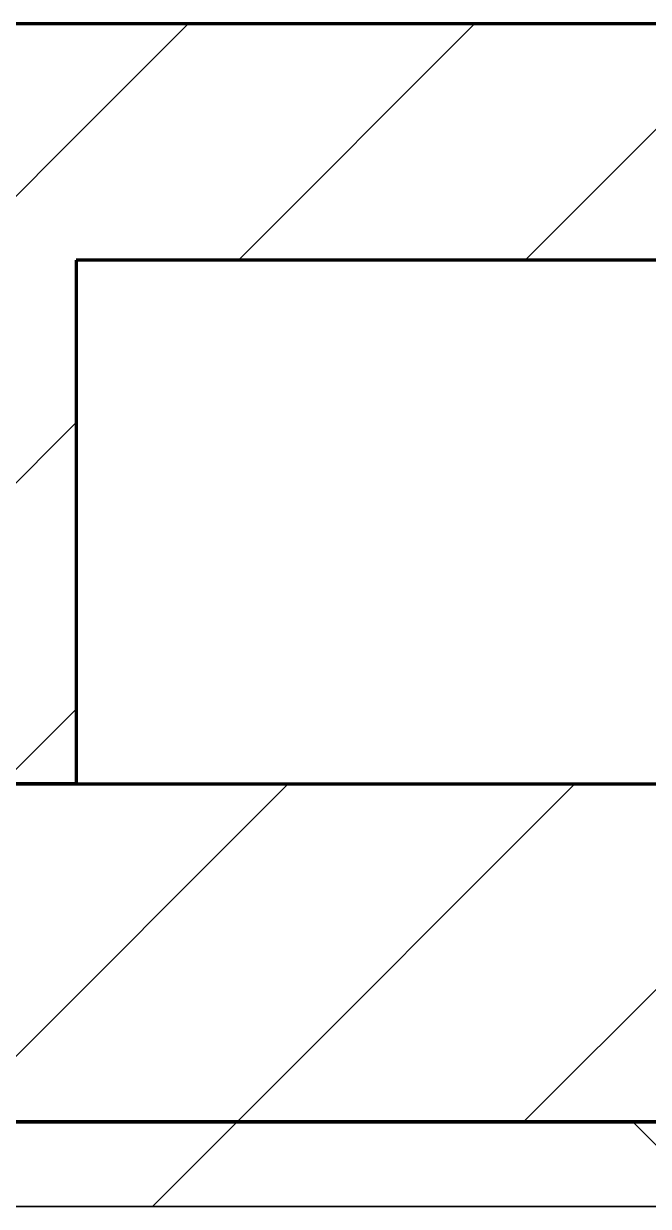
# Model space of a CAD drawing. Header units: millimetres. Extents: x -794326 to -715748, y -17796 to 22353.
# Drawn here: x -781313 to -780944, y 7894 to 8594 of the extents above; entities that cross this region are included whole.
import ezdxf

# ---------------------------------------------------------------- set-up
doc = ezdxf.new("R2010")
doc.units = ezdxf.units.MM
for name, color, linetype, lineweight in [('A-FLOR-E', 2, 'Continuous', 35), ('A-GLAZ-CURT', 2, 'Continuous', 9), ('A-WALL', 5, 'Continuous', 35), ('A-WALL-FNSH', 2, 'Continuous', 35), ('A-WALL-PATT', 1, 'Continuous', 35)]:
    doc.layers.add(name, color=color, linetype=linetype, lineweight=lineweight)
pattern_1 = [(45, (0, 0), (-84.852814, 84.852814), [])]

# ---------------------------------------------------------------- blocks, each defined once
blk = doc.blocks.new('PPLS-PP19_Custom Tile Pattern - Custom Tile Pattern-V71-4282-01 ENLARGED LOWER PLATFORM LEVEL - REFLECTED CEILING PLAN - SHEET 3')
at = {"layer": 'A-GLAZ-CURT'}
for p, q in [((-300, 0), (300, 0)), ((300, 0), (-300, 0)), ((230.06, 0), (300, 0)), ((-300, -50), (300, -50)), ((300, -50), (-300, -50))]:
    blk.add_line(p, q, dxfattribs=at)
for points, knots in [([(300, 0), (286.53, 0), (254.22, 0), (207.11, 0), (177.41, 0), (159.34, 0), (158.33, 0), (158.3, 0)], [-285.253232, -285.253232, -285.253232, -285.253232, -244.693688, -187.987675, -143.776725, -129.632772, -123.352749, -123.352749, -123.352749, -123.352749]), ([(171.51, 0), (176.48, 0), (193.23, 0), (201.73, 0), (208.81, 0), (213.9, 0), (241.96, 0), (266.73, 0), (281.71, 0), (291.71, 0), (296.52, 0), (297.86, 0), (298.09, 0)], [-7971.819559, -7971.819559, -7971.819559, -7971.819559, -7784.112253, -7606.717214, -7289.299508, -7042.621073, -6582.165592, -6068.460911, -5766.029927, -5566.724884, -5280.360606, -5199.253518, -5199.253518, -5199.253518, -5199.253518]), ([(300, 0), (288.22, 0), (262, 0), (230.43, 0), (219.94, 0), (219.02, 0)], [-12528.858583, -12528.858583, -12528.858583, -12528.858583, -11905.454923, -11162.864862, -10856.732305, -10856.732305, -10856.732305, -10856.732305]), ([(284.76, 0), (284.76, 0), (285.09, 0), (287.47, 0), (293.59, 0), (297.76, 0), (300, 0)], [-4110.630118, -4110.630118, -4110.630118, -4110.630118, -4053.389046, -3959.664717, -3862.421465, -3746.95702, -3746.95702, -3746.95702, -3746.95702]), ([(297.38, 0), (295.84, 0), (291.62, 0), (285.38, 0), (284.87, 0)], [-4803.172655, -4803.172655, -4803.172655, -4803.172655, -4358.271401, -4143.037883, -4143.037883, -4143.037883, -4143.037883])]:
    blk.add_open_spline(points, degree=3, knots=knots, dxfattribs=at)
blk = doc.blocks.new('PPLS-PP19_Custom Tile Pattern - Custom Tile Pattern-V72-4282-01 ENLARGED LOWER PLATFORM LEVEL - REFLECTED CEILING PLAN - SHEET 3')
at = {"layer": 'A-GLAZ-CURT'}
for p, q in [((-300, 0), (300, 0)), ((300, 0), (-300, 0)), ((-293.07, 0), (-275.75, 0)), ((-275.75, 0), (-293.07, 0)), ((-222.32, 0), (-205, 0)), ((-205, 0), (-222.32, 0)), ((-300, -50), (300, -50)), ((300, -50), (-300, -50))]:
    blk.add_line(p, q, dxfattribs=at)
at = {"layer": 'A-GLAZ-CURT', "flags": 128}
for points in [[(-300, 0), (-291.56, 0), (-283.3, 0), (-275.2, 0), (-267.26, 0), (-259.45, 0), (-251.77, 0), (-244.2, 0), (-236.74, 0), (-229.36, 0), (-222.06, 0), (-214.83, 0), (-207.71, 0), (-200.76, 0), (-194.02, 0), (-187.54, 0), (-181.38, 0), (-175.58, 0), (-170.25, 0), (-165.64, 0)], [(-165.6, 0), (-169.65, 0), (-174.47, 0), (-179.49, 0), (-184.81, 0), (-190.44, 0), (-196.37, 0), (-202.58, 0), (-209.04, 0), (-215.73, 0), (-222.63, 0), (-229.72, 0), (-236.97, 0), (-244.39, 0), (-251.96, 0), (-259.67, 0), (-267.51, 0), (-275.48, 0), (-283.55, 0), (-291.73, 0), (-300, 0)], [(-165.6, 0), (-162.01, 0), (-159.53, 0), (-157.46, 0), (-154.52, 0), (-149.42, 0), (-141.84, 0), (-132.81, 0), (-126.08, 0)], [(-125.17, 0), (-128.55, 0), (-134.16, 0), (-140.03, 0), (-145.5, 0), (-150.63, 0), (-155.53, 0), (-160.27, 0), (-164.95, 0)]]:
    blk.add_lwpolyline(points, dxfattribs=at)
at = {"layer": 'A-GLAZ-CURT'}
for points, knots in [([(-300, 0), (-284.65, 0), (-236.57, 0), (-195.22, 0), (-169.64, 0), (-166.48, 0)], [-5323.127839, -5323.127839, -5323.127839, -5323.127839, -4502.809032, -2700.551212, -2439.766926, -2439.766926, -2439.766926, -2439.766926]), ([(-97.72, 0), (-108.57, 0), (-141.94, 0), (-202.69, 0), (-262.56, 0), (-294.48, 0), (-300, 0)], [-18338.817075, -18338.817075, -18338.817075, -18338.817075, -17136.203329, -15131.813646, -13729.592194, -13439.944408, -13439.944408, -13439.944408, -13439.944408]), ([(-166.51, 0), (-168.36, 0), (-175.57, 0), (-185.59, 0), (-209.77, 0), (-232.01, 0), (-255.22, 0), (-262.59, 0), (-264.9, 0), (-265.4, 0)], [-2125.15159, -2125.15159, -2125.15159, -2125.15159, -2029.680487, -1755.085331, -1400.429864, -858.079193, -543.655514, -208.940337, 0, 0, 0, 0]), ([(-258.6, 0), (-257.91, 0), (-254.26, 0), (-241.25, 0), (-225.99, 0), (-213.1, 0), (-200.2, 0), (-185.8, 0), (-174.38, 0), (-166.18, 0), (-166.03, 0)], [-5722.54675, -5722.54675, -5722.54675, -5722.54675, -5657.471696, -5413.335975, -5017.494783, -4832.723979, -4666.091899, -4349.945572, -4000.813434, -3994.260819, -3994.260819, -3994.260819, -3994.260819]), ([(-133.82, 0), (-135.51, 0), (-137.8, 0), (-149.31, 0), (-162.01, 0), (-177.91, 0), (-199.46, 0), (-216.65, 0), (-231.26, 0), (-233.46, 0), (-234, 0)], [-2731.647847, -2731.647847, -2731.647847, -2731.647847, -2418.507304, -2308.929706, -2113.765672, -1763.376603, -1422.553702, -978.033455, -846.069444, -682.911962, -682.911962, -682.911962, -682.911962]), ([(-233.49, 0), (-233.44, 0), (-232.38, 0), (-230.74, 0), (-225.3, 0), (-223.63, 0)], [-455.274641, -455.274641, -455.274641, -455.274641, -440.605512, -119.536984, 0, 0, 0, 0]), ([(-223.63, 0), (-219.39, 0), (-206.17, 0), (-188.58, 0), (-169.02, 0), (-152.12, 0), (-136.84, 0), (-127.33, 0), (-124.19, 0), (-123.43, 0), (-123.28, 0)], [-5463.295695, -5463.295695, -5463.295695, -5463.295695, -5161.076232, -4739.070012, -4465.409639, -4149.119819, -3839.893365, -3647.167523, -3488.92562, -3439.852845, -3439.852845, -3439.852845, -3439.852845]), ([(-165.59, 0), (-148.54, 0), (-127.93, 0), (-110.8, 0), (-99.5, 0), (-91.46, 0)], [-2415.012629, -2415.012629, -2415.012629, -2415.012629, -1002.059161, -460.363443, 0, 0, 0, 0]), ([(-137.88, 0), (-140.56, 0), (-147.66, 0), (-147.69, 0), (-157.33, 0), (-163.7, 0), (-165.55, 0)], [-3187.727384, -3187.727384, -3187.727384, -3187.727384, -2919.378265, -2477.344047, -2237.412286, -2141.709051, -2141.709051, -2141.709051, -2141.709051]), ([(-152.35, 0), (-151.03, 0), (-147.71, 0), (-143.57, 0), (-138.62, 0)], [-3494.978217, -3494.978217, -3494.978217, -3494.978217, -3371.022232, -3227.460399, -3227.460399, -3227.460399, -3227.460399]), ([(-118.78, 0), (-121.86, 0), (-126.28, 0), (-136.96, 0), (-147.46, 0), (-150.03, 0), (-150.57, 0)], [-5938.474035, -5938.474035, -5938.474035, -5938.474035, -5700.061948, -5508.838257, -5298.784692, -5196.16478, -5196.16478, -5196.16478, -5196.16478]), ([(-150.34, 0), (-150.07, 0), (-147.75, 0), (-142.6, 0), (-127.26, 0), (-110.86, 0), (-102.11, 0), (-98.22, 0)], [-4948.728362, -4948.728362, -4948.728362, -4948.728362, -4883.323924, -4440.880425, -4054.690705, -3793.097032, -3587.828063, -3587.828063, -3587.828063, -3587.828063]), ([(-97.73, 0), (-101.52, 0), (-115.8, 0), (-130.52, 0), (-147.74, 0), (-149.07, 0)], [-7203.148796, -7203.148796, -7203.148796, -7203.148796, -7004.680444, -6449.282163, -6277.220794, -6277.220794, -6277.220794, -6277.220794]), ([(-148.23, 0), (-146.94, 0), (-140.15, 0), (-137.28, 0), (-133.93, 0), (-128.78, 0), (-126.5, 0)], [-6162.058746, -6162.058746, -6162.058746, -6162.058746, -6017.569127, -5560.701257, -5364.112219, -5231.017328, -5231.017328, -5231.017328, -5231.017328]), ([(-97.72, 0), (-99.24, 0), (-108.51, 0), (-122.65, 0), (-139.03, 0), (-146.11, 0), (-146.95, 0)], [-1459.204901, -1459.204901, -1459.204901, -1459.204901, -1374.161226, -945.742622, -741.901385, -489.130243, -489.130243, -489.130243, -489.130243]), ([(-146.69, 0), (-146.59, 0), (-145.49, 0), (-135.69, 0), (-128.29, 0), (-125.15, 0)], [-420.34245, -420.34245, -420.34245, -420.34245, -406.956646, -290.263673, 0, 0, 0, 0]), ([(-127.41, 0), (-131.63, 0), (-133.16, 0), (-134.09, 0), (-134.15, 0)], [-8540.990293, -8540.990293, -8540.990293, -8540.990293, -8266.114998, -8246.473386, -8246.473386, -8246.473386, -8246.473386]), ([(-134.15, 0), (-133.32, 0), (-130.31, 0), (-117.33, 0), (-92.04, 0), (-74.02, 0), (-62.74, 0), (-60.36, 0), (-59.97, 0)], [-7657.439573, -7657.439573, -7657.439573, -7657.439573, -7293.749979, -6839.55839, -6236.997189, -5713.340575, -5140.470607, -5006.787413, -5006.787413, -5006.787413, -5006.787413]), ([(-120.13, 0), (-120.14, 0), (-120.24, 0), (-121.3, 0), (-129.25, 0), (-133.82, 0)], [-2933.992132, -2933.992132, -2933.992132, -2933.992132, -2920.575025, -2840.280255, -2731.647847, -2731.647847, -2731.647847, -2731.647847]), ([(-113.43, 0), (-113.44, 0), (-113.96, 0), (-119.73, 0), (-125.43, 0), (-127.03, 0), (-127.41, 0)], [-328.499627, -328.499627, -328.499627, -328.499627, -282.672656, -98.539552, -24.539552, 0, 0, 0, 0]), ([(-126.5, 0), (-122.44, 0), (-112.5, 0), (-103.26, 0), (-98.5, 0)], [-5231.017328, -5231.017328, -5231.017328, -5231.017328, -4994.692869, -4732.825202, -4732.825202, -4732.825202, -4732.825202]), ([(-125.15, 0), (-124.93, 0), (-121.96, 0), (-113.01, 0), (-98.9, 0), (-85.29, 0), (-71.67, 0), (-65.93, 0), (-65.07, 0)], [-3362.7396, -3362.7396, -3362.7396, -3362.7396, -3342.215224, -3074.362186, -2902.289527, -2605.247022, -2322.099534, -2241.8264, -2241.8264, -2241.8264, -2241.8264]), ([(-122.08, 0), (-122.01, 0), (-121.69, 0), (-121.2, 0), (-120.88, 0)], [-3136.336417, -3136.336417, -3136.336417, -3136.336417, -3110.304437, -3035.164275, -3035.164275, -3035.164275, -3035.164275]), ([(-36.33, 0), (-36.43, 0), (-37.27, 0), (-45.02, 0), (-46.13, 0), (-60.59, 0), (-81.23, 0), (-99.51, 0), (-114.02, 0), (-117.28, 0), (-118.78, 0)], [-1855.773136, -1855.773136, -1855.773136, -1855.773136, -1810.870157, -1672.078046, -1405.135169, -1060.00838, -740.068933, -229.489605, -116.330425, 0, 0, 0, 0]), ([(-117.74, 0), (-117.19, 0), (-114.78, 0), (-113.43, 0), (-113.43, 0)], [-821.249067, -821.249067, -821.249067, -821.249067, -394.672656, -330.879064, -330.879064, -330.879064, -330.879064]), ([(-97.73, 0), (-101.9, 0), (-110.51, 0), (-116.56, 0), (-117.56, 0)], [-1801.495551, -1801.495551, -1801.495551, -1801.495551, -1433.981041, -985.49888, -985.49888, -985.49888, -985.49888]), ([(-115.82, 0), (-114.96, 0), (-110.41, 0), (-96.78, 0), (-71.33, 0), (-42.53, 0), (-12.78, 0), (4.23, 0), (9.64, 0), (10.14, 0), (10.18, 0)], [-5724.064692, -5724.064692, -5724.064692, -5724.064692, -5430.283136, -5103.229623, -4799.173296, -4065.652676, -3589.737505, -3285.047089, -3066.359526, -3044.715262, -3044.715262, -3044.715262, -3044.715262]), ([(9.32, 0), (9.08, 0), (7.65, 0), (2.57, 0), (-12.23, 0), (-25.64, 0), (-40, 0), (-56.24, 0), (-75.59, 0), (-94, 0), (-112.01, 0), (-114.94, 0), (-115.63, 0)], [-2922.926651, -2922.926651, -2922.926651, -2922.926651, -2882.788014, -2720.818881, -2518.50168, -2125.455881, -1792.521578, -1466.981642, -1208.454564, -789.402658, -501.969187, -243.577221, -243.577221, -243.577221, -243.577221]), ([(-97.73, 0), (-94.38, 0), (-86.05, 0), (-75.26, 0), (-68.41, 0), (-65.12, 0), (-63.63, 0)], [-3579.196457, -3579.196457, -3579.196457, -3579.196457, -3402.597032, -3144.956779, -3050.982048, -2969.237017, -2969.237017, -2969.237017, -2969.237017]), ([(-97.72, 0), (-94.52, 0), (-81.76, 0), (-63.44, 0), (-54.4, 0), (-48.53, 0), (-30.79, 0), (-18.03, 0), (8.61, 0), (15.02, 0), (22.91, 0), (31, 0), (39.04, 0), (51.19, 0), (58.74, 0), (61.34, 0), (61.45, 0)], [-4718.623545, -4718.623545, -4718.623545, -4718.623545, -4542.524482, -4008.285538, -3689.699207, -3546.54457, -3315.260113, -2864.387349, -2439.246196, -2084.094819, -1956.422387, -1818.904206, -1645.594513, -1443.202566, -1228.752106, -1120.932285, -1120.932285, -1120.932285, -1120.932285]), ([(-36.62, 0), (-36.62, 0), (-40.35, 0), (-44.32, 0), (-58.97, 0), (-80.55, 0), (-93.16, 0), (-97.55, 0)], [-4069.478503, -4069.478503, -4069.478503, -4069.478503, -3858.647035, -3538.256648, -2842.901703, -2193.204658, -1806.747947, -1806.747947, -1806.747947, -1806.747947]), ([(-30.02, 0), (-30.86, 0), (-37.85, 0), (-53.55, 0), (-74.94, 0), (-91.74, 0), (-97.5, 0)], [-8602.117384, -8602.117384, -8602.117384, -8602.117384, -8532.293389, -8073.216054, -7508.296369, -7207.17943, -7207.17943, -7207.17943, -7207.17943]), ([(-72.93, 0), (-75.51, 0), (-82.86, 0), (-91.66, 0), (-96.62, 0)], [-19442.345229, -19442.345229, -19442.345229, -19442.345229, -18935.241197, -18379.559514, -18379.559514, -18379.559514, -18379.559514]), ([(-91.46, 0), (-90.09, 0), (-84.7, 0), (-77.43, 0), (-72.73, 0), (-72.64, 0), (-72.64, 0)], [-19832.387487, -19832.387487, -19832.387487, -19832.387487, -19753.885894, -19541.04734, -19478.625389, -19471.062469, -19471.062469, -19471.062469, -19471.062469]), ([(-63.96, 0), (-64.13, 0), (-72.5, 0), (-80.63, 0), (-86.16, 0)], [-2171.769325, -2171.769325, -2171.769325, -2171.769325, -2007.031671, -1681.3698, -1681.3698, -1681.3698, -1681.3698]), ([(-29.85, 0), (-34.52, 0), (-44.02, 0), (-56.37, 0), (-71.66, 0), (-77.83, 0), (-82.66, 0), (-83.28, 0), (-83.28, 0)], [-2666.061868, -2666.061868, -2666.061868, -2666.061868, -2413.671296, -2161.752162, -2006.592567, -1646.621388, -1424.436217, -1393.971743, -1393.971743, -1393.971743, -1393.971743]), ([(-83.28, 0), (-83.28, 0), (-82.91, 0), (-76.14, 0), (-62.97, 0), (-48.14, 0), (-36.49, 0), (-33.57, 0), (-29.94, 0), (-28.57, 0)], [-1393.4169, -1393.4169, -1393.4169, -1393.4169, -1353.722004, -1274.333717, -1073.56893, -651.549973, -296.515819, -83.513472, 0, 0, 0, 0]), ([(-66.39, 0), (-66.39, 0), (-63.63, 0), (-53.63, 0), (-36.36, 0), (-31.35, 0), (-30.79, 0)], [-2493.31794, -2493.31794, -2493.31794, -2493.31794, -2315.303971, -1809.437387, -963.711516, -832.741412, -832.741412, -832.741412, -832.741412]), ([(31.18, 0), (25.97, 0), (11.99, 0), (-16.92, 0), (-47.42, 0), (-65.77, 0), (-66.37, 0), (-66.38, 0)], [-4496.803627, -4496.803627, -4496.803627, -4496.803627, -4222.080604, -3745.412743, -2981.410125, -2542.574734, -2498.224237, -2498.224237, -2498.224237, -2498.224237]), ([(-63.63, 0), (-61.49, 0), (-57.39, 0), (-54.49, 0), (-45.2, 0), (-40.79, 0), (-40.46, 0), (-40.44, 0)], [-2969.237017, -2969.237017, -2969.237017, -2969.237017, -2851.217951, -2734.127174, -2474.780881, -2410.990208, -2350.645972, -2350.645972, -2350.645972, -2350.645972]), ([(-58.83, 0), (-58.37, 0), (-57.29, 0), (-54.23, 0), (-46.33, 0), (-42.62, 0), (-41.76, 0)], [-4859.52896, -4859.52896, -4859.52896, -4859.52896, -4680.891996, -4469.85053, -4321.566175, -4270.495146, -4270.495146, -4270.495146, -4270.495146]), ([(-51.83, 0), (-51.83, 0), (-51.78, 0), (-47.4, 0), (-46.01, 0), (-40.22, 0), (-36.78, 0)], [-632.814994, -632.814994, -632.814994, -632.814994, -627.965721, -508.377888, -260.442412, 0, 0, 0, 0]), ([(76.63, 0), (74.8, 0), (67.65, 0), (53.52, 0), (37, 0), (24.07, 0), (12.82, 0), (-2.9, 0), (-20.62, 0), (-32.81, 0), (-44.85, 0), (-51.43, 0), (-51.79, 0)], [-3095.572228, -3095.572228, -3095.572228, -3095.572228, -2950.589685, -2634.532728, -2313.748533, -2106.613311, -1925.670641, -1617.263037, -1290.787923, -1039.307308, -819.71621, -644.910881, -644.910881, -644.910881, -644.910881]), ([(-41.76, 0), (-39.9, 0), (-37.72, 0), (-36.92, 0), (-36.77, 0)], [-4270.495146, -4270.495146, -4270.495146, -4270.495146, -4161.040818, -4106.245333, -4106.245333, -4106.245333, -4106.245333]), ([(-36.78, 0), (-32.43, 0), (-19.22, 0), (5.38, 0), (26.29, 0), (37.19, 0)], [-6191.144455, -6191.144455, -6191.144455, -6191.144455, -5862.463379, -5340.621928, -4772.340518, -4772.340518, -4772.340518, -4772.340518]), ([(-36.29, 0), (-36.29, 0), (-34.88, 0), (-31.53, 0), (-30, 0)], [-9150.272121, -9150.272121, -9150.272121, -9150.272121, -9057.163041, -8950.851873, -8950.851873, -8950.851873, -8950.851873]), ([(30.82, 0), (29.27, 0), (20.14, 0), (3.54, 0), (-16.58, 0), (-34.76, 0), (-36.04, 0)], [-10462.034656, -10462.034656, -10462.034656, -10462.034656, -10363.088938, -9884.23066, -9424.652049, -9182.880979, -9182.880979, -9182.880979, -9182.880979]), ([(-33.34, 0), (-33.34, 0), (-32.93, 0), (-31.16, 0), (-30.52, 0)], [-2415.024266, -2415.024266, -2415.024266, -2415.024266, -2357.633367, -2323.618664, -2323.618664, -2323.618664, -2323.618664]), ([(-30.74, 0), (-30.83, 0), (-31.5, 0), (-31.82, 0), (-32, 0)], [-2710.888442, -2710.888442, -2710.888442, -2710.888442, -2698.150104, -2614.070998, -2614.070998, -2614.070998, -2614.070998]), ([(70.61, 0), (66.16, 0), (55.8, 0), (39.61, 0), (24.74, 0), (2.64, 0), (-17.06, 0), (-27.64, 0), (-30.03, 0)], [-4647.237329, -4647.237329, -4647.237329, -4647.237329, -4326.416877, -4098.545751, -3766.694881, -3333.063701, -2994.501669, -2738.891688, -2738.891688, -2738.891688, -2738.891688]), ([(-13, 0), (-14.35, 0), (-17.68, 0), (-25.78, 0), (-29.22, 0), (-29.93, 0)], [-55207.591944, -55207.591944, -55207.591944, -55207.591944, -54789.006179, -54461.685999, -54311.62506, -54311.62506, -54311.62506, -54311.62506]), ([(-29.81, 0), (-26.72, 0), (-17.56, 0), (5.99, 0), (22.06, 0), (34.35, 0), (37.01, 0), (37.47, 0)], [-2310.87466, -2310.87466, -2310.87466, -2310.87466, -2142.497158, -1716.209403, -1206.526904, -1089.329421, -1064.991888, -1064.991888, -1064.991888, -1064.991888]), ([(-29.78, 0), (-29.42, 0), (-27.91, 0), (-26.95, 0), (-26.54, 0)], [-8945.872742, -8945.872742, -8945.872742, -8945.872742, -8919.836787, -8834.607043, -8834.607043, -8834.607043, -8834.607043]), ([(-29.25, 0), (-26.93, 0), (-21.79, 0), (-15.75, 0), (-15.19, 0)], [-54061.591654, -54061.591654, -54061.591654, -54061.591654, -53749.15266, -53717.791567, -53717.791567, -53717.791567, -53717.791567]), ([(8.33, 0), (8.19, 0), (7.18, 0), (0.32, 0), (-13.89, 0), (-24.92, 0), (-29.03, 0)], [-3574.286521, -3574.286521, -3574.286521, -3574.286521, -3526.962355, -3285.499107, -2903.012179, -2680.714891, -2680.714891, -2680.714891, -2680.714891]), ([(-28.98, 0), (-28.66, 0), (-27.39, 0), (-24.45, 0), (-22.56, 0)], [-166.548282, -166.548282, -166.548282, -166.548282, -102.06493, 0, 0, 0, 0]), ([(-28.57, 0), (-26.93, 0), (-20.29, 0), (-11.45, 0), (2.08, 0), (13.15, 0), (21.24, 0), (24.62, 0), (24.72, 0), (24.72, 0)], [-5361.429781, -5361.429781, -5361.429781, -5361.429781, -5261.36855, -5050.479954, -4785.90057, -4596.498881, -4445.288762, -4384.376941, -4376.041937, -4376.041937, -4376.041937, -4376.041937]), ([(-22.56, 0), (-20.27, 0), (-17.03, 0), (-11.36, 0), (-7.66, 0), (-6.6, 0), (-6.44, 0)], [-56468.192263, -56468.192263, -56468.192263, -56468.192263, -56344.022017, -56303.229861, -56166.290093, -56124.392176, -56124.392176, -56124.392176, -56124.392176]), ([(-15.19, 0), (-13.07, 0), (7.48, 0), (42.82, 0), (88.72, 0), (120.63, 0), (138.28, 0), (138.53, 0)], [-461.142613, -461.142613, -461.142613, -461.142613, -429.606584, -390.253598, -346.313304, -291.370682, -290.5735, -290.5735, -290.5735, -290.5735]), ([(-6.54, 0), (-6.73, 0), (-7.2, 0), (-7.6, 0), (-7.79, 0)], [-56009.792147, -56009.792147, -56009.792147, -56009.792147, -55949.290093, -55895.192118, -55895.192118, -55895.192118, -55895.192118]), ([(-2.63, 0), (-2.47, 0), (-1.22, 0), (4.92, 0), (15.97, 0), (22.54, 0), (24.49, 0)], [-226.825321, -226.825321, -226.825321, -226.825321, -220.269177, -206.416616, -198.214427, -187.717507, -187.717507, -187.717507, -187.717507]), ([(103.09, 0), (101.08, 0), (86.31, 0), (63.34, 0), (35.84, 0), (12, 0), (3.08, 0), (-1.67, 0), (-2.25, 0)], [-375.435014, -375.435014, -375.435014, -375.435014, -369.147452, -330.153101, -307.516438, -285.83788, -246.234814, -234.646884, -234.646884, -234.646884, -234.646884]), ([(24.69, 0), (24.54, 0), (20.99, 0), (15.48, 0), (10.8, 0), (9.63, 0)], [-4368.572414, -4368.572414, -4368.572414, -4368.572414, -4306.476363, -4080.000647, -3772.857994, -3772.857994, -3772.857994, -3772.857994]), ([(18.16, 0), (19.15, 0), (24.25, 0), (25.66, 0), (26.12, 0)], [-5700.113719, -5700.113719, -5700.113719, -5700.113719, -5554.232259, -5302.431367, -5302.431367, -5302.431367, -5302.431367]), ([(38.03, 0), (35.3, 0), (28.51, 0), (20.67, 0), (18.85, 0), (18.16, 0)], [-6258.595238, -6258.595238, -6258.595238, -6258.595238, -6135.05769, -5972.647715, -5832.674503, -5832.674503, -5832.674503, -5832.674503]), ([(27.44, 0), (27.9, 0), (29.54, 0), (34.2, 0), (37.37, 0), (37.96, 0)], [-5037.309798, -5037.309798, -5037.309798, -5037.309798, -4887.603822, -4705.298446, -4663.98823, -4663.98823, -4663.98823, -4663.98823]), ([(27.89, 0), (29.09, 0), (33.4, 0), (48.37, 0), (71.92, 0), (93.05, 0), (104.15, 0), (105.27, 0)], [-147.777612, -147.777612, -147.777612, -147.777612, -135.792042, -118.513713, -97.899267, -63.759246, -59.909843, -59.909843, -59.909843, -59.909843]), ([(53.18, 0), (53.06, 0), (52.22, 0), (44.99, 0), (36.46, 0), (30.82, 0)], [-622.740158, -622.740158, -622.740158, -622.740158, -566.066452, -360.610861, 0, 0, 0, 0])]:
    blk.add_open_spline(points, degree=3, knots=knots, dxfattribs=at)
for points in [[(-165.6, 0), (-162.17, 0), (-158.58, 0), (-157.22, 0)], [(-86.16, 0), (-89.73, 0), (-93.35, 0), (-97.08, 0)], [(-39.84, 0), (-39.08, 0), (-38.11, 0), (-37.36, 0)], [(-26.75, 0), (-27.39, 0), (-28.49, 0), (-29.8, 0)], [(24.49, 0), (25.23, 0), (25.72, 0), (26.04, 0)]]:
    blk.add_open_spline(points, degree=3, dxfattribs=at)

msp = doc.modelspace()

# ---------------------------------------------------------------- hatches: boundary and pattern name
at = {"layer": 'A-WALL-PATT', "lineweight": 9}
h = msp.add_hatch(dxfattribs=at)
h.set_pattern_fill('FP_2', color=256, style=0, pattern_type=2)
h.set_pattern_definition(pattern_1)
h.paths.add_polyline_path([(-781482.37, 8144.02), (-781282.37, 8144.02), (-781282.37, 8594.02), (-781482.37, 8594.02), (-781482.37, 8404.25)])
h = msp.add_hatch(dxfattribs=at)
h.set_pattern_fill('FP_2', color=256, style=0, pattern_type=2)
h.set_pattern_definition(pattern_1)
h.paths.add_polyline_path([(-778742.37, 8454.02), (-778742.37, 8594.02), (-781282.37, 8594.02), (-781282.37, 8454.02), (-779623.49, 8454.02)])
h = msp.add_hatch(dxfattribs=at)
h.set_pattern_fill('FP_2', color=256, style=0, pattern_type=2)
h.set_pattern_definition(pattern_1)
h.paths.add_polyline_path([(-767597.37, 7944.02), (-767597.37, 8144.02), (-783082.37, 8144.02), (-783082.37, 7944.02), (-780382.37, 7944.02), (-780382.37, 7994.02), (-779182.37, 7994.02), (-779182.37, 7944.02), (-767847.32, 7944.02)])
h = msp.add_hatch(dxfattribs=at)
h.set_pattern_fill('FP_3', color=256, style=0, pattern_type=2)
h.set_pattern_definition([(45, (0, 0), (-212.13203, 212.13203), []), (135, (0, 0), (-212.13203, -212.13203), [])])
h.paths.add_polyline_path([(-774897.32, 7894.02), (-774897.32, 7944.02), (-779182.37, 7944.02), (-779182.37, 7904.02), (-780238.41, 7904.02), (-780216.03, 7894.02), (-775279.41, 7894.02)])
h.paths.add_polyline_path([(-780357.37, 7894.02), (-780326.34, 7894.02), (-780348.72, 7904.02), (-780382.37, 7904.02), (-780382.37, 7944.02), (-783032.37, 7944.02), (-783032.37, 7894.02), (-780382.37, 7894.02)])

# ---------------------------------------------------------------- linework, layer by layer
at = {"layer": 'A-FLOR-E'}
for p, q in [((-781482.37, 8594.02), (-778542.37, 8594.02)), ((-778542.37, 8594.02), (-781482.37, 8594.02)), ((-778542.37, 8144.02), (-781482.37, 8144.02)), ((-781482.37, 8144.02), (-778542.37, 8144.02))]:
    msp.add_line(p, q, dxfattribs=at)
at = {"layer": 'A-WALL', "color": 7, "lineweight": 70}
for p, q in [((-781482.37, 8594.02), (-781282.37, 8594.02)), ((-781282.37, 8594.02), (-778742.37, 8594.02)), ((-778742.37, 8454.02), (-781282.37, 8454.02)), ((-781282.37, 8454.02), (-781282.37, 8144.02)), ((-783082.37, 8144.02), (-780382.37, 8144.02)), ((-781282.37, 8144.02), (-781482.37, 8144.02)), ((-780382.37, 7944.02), (-783032.37, 7944.02)), ((-783032.37, 7944.02), (-780382.37, 7944.02))]:
    msp.add_line(p, q, dxfattribs=at)
at = {"layer": 'A-WALL-FNSH', "color": 250}
msp.add_line((-780382.37, 7894.02), (-783032.37, 7894.02), dxfattribs=at)

# ---------------------------------------------------------------- block references
at = {"layer": 'A-GLAZ-CURT', "rotation": 180}
for name, p in [('PPLS-PP19_Custom Tile Pattern - Custom Tile Pattern-V72-4282-01 ENLARGED LOWER PLATFORM LEVEL - REFLECTED CEILING PLAN - SHEET 3', (-781282.37, 7894.02)), ('PPLS-PP19_Custom Tile Pattern - Custom Tile Pattern-V71-4282-01 ENLARGED LOWER PLATFORM LEVEL - REFLECTED CEILING PLAN - SHEET 3', (-780682.37, 7894.02))]:
    msp.add_blockref(name, p, dxfattribs=at)

doc.saveas('drawing.dxf')
